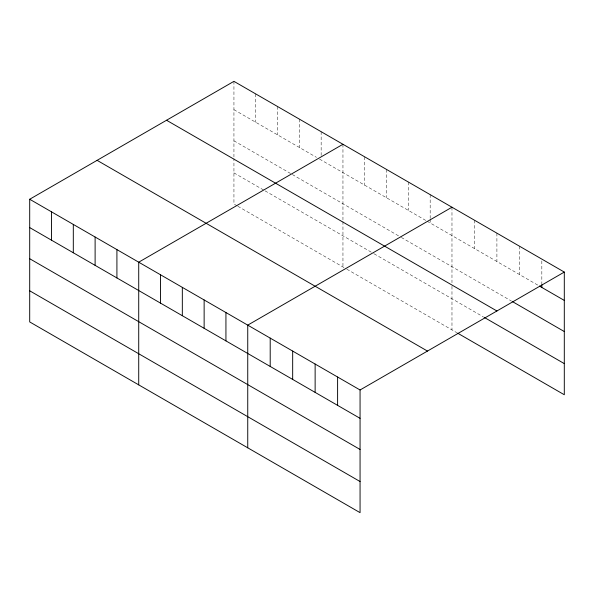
<?xml version="1.0" encoding="UTF-8"?>
<svg xmlns="http://www.w3.org/2000/svg" width="594" height="594" viewBox="0 0 594 594"><rect width="100%" height="100%" fill="white"/><g stroke="black" fill="none" stroke-linecap="round" stroke-linejoin="round"><path stroke-width="0.45" stroke-dasharray="2.97 2.23" d="M233.939 109.682L316.483 157.336M319.594 159.133L426.277 220.73M427.056 221.176L539.426 286.056M233.939 140.808L291.565 174.079M292.337 174.532L400.579 237.021M401.358 237.474L511.345 300.972M233.939 172.884L264.308 190.414M265.087 190.867L373.329 253.356M374.109 253.809L483.264 316.832M237.051 205.814L233.939 204.017L233.939 158.628M237.83 206.259L346.072 268.755M346.851 269.201L456.793 332.677M541.832 260.929L541.832 283.784M519.371 246.131L519.371 274.473M496.903 233.16L496.903 261.501M474.443 220.188L474.443 248.53M451.975 207.224L451.975 282.729M451.975 286.293L451.975 329.9M430.175 194.632L430.175 218.406M430.175 219.32L430.175 222.973M408.368 182.046L408.368 210.387M386.568 169.453L386.568 197.795M364.761 156.868L364.761 185.209M342.953 144.283L342.953 219.787M342.953 221.569L342.953 266.958M321.154 131.69L321.154 155.465M299.346 119.104L299.346 147.446M277.547 106.512L277.547 134.853M255.739 93.926L255.739 122.267M233.939 81.341L233.939 156.846"/><path stroke-width="0.89" d="M29.7 199.25L360.061 389.983L360.061 512.659L29.7 321.926L29.7 199.25L233.939 81.341L564.3 272.074L564.3 394.75L457.595 333.137M342.953 144.283L138.721 262.192L138.721 384.867M451.975 207.224L247.743 325.133L247.743 447.809M360.061 389.983L564.3 272.074M539.426 286.056L564.3 300.416M512.147 301.433L564.3 331.541M166.535 120.248L496.903 310.981M484.065 317.293L564.3 363.617M97.097 160.343L427.465 351.076M29.7 227.591L360.061 418.325M29.7 258.724L360.061 449.458M29.7 290.8L360.061 481.534M541.832 284.697L541.832 287.444M337.6 377.019L337.6 405.36M315.132 364.048L315.132 392.389M292.671 351.076L292.671 379.418M270.203 338.105L270.203 366.446M225.935 312.548L225.935 340.889M204.136 299.963L204.136 328.304M182.328 287.37L182.328 315.711M160.521 274.784L160.521 303.126M116.914 249.606L116.914 277.947M95.114 237.021L95.114 265.362M73.307 224.428L73.307 252.769M51.507 211.843L51.507 240.184"/></g></svg>
